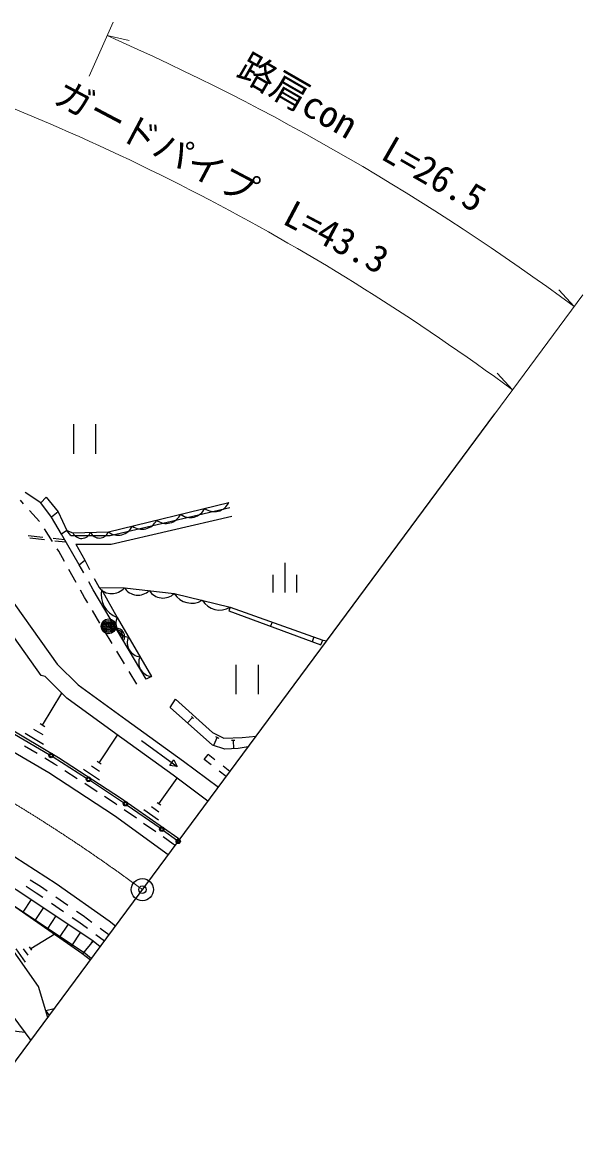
# Model space of a CAD drawing. Units: millimetres, scale not verified. Extents: x 40000 to 680000, y 20000 to 380000.
# Drawn here: x 456151 to 494025, y 260857 to 335549 of the extents above; entities that cross this region are included whole.
import ezdxf
from ezdxf.enums import TextEntityAlignment as Align

# ---------------------------------------------------------------- set-up
doc = ezdxf.new("R2010")
doc.units = ezdxf.units.MM
doc.header["$LTSCALE"] = 1000
doc.header["$PDMODE"] = 32
doc.header["$PDSIZE"] = 500
doc.linetypes.add('CHAIN', pattern=[18.5, 12, -1.5, 3.5, -1.5])
for name, color, linetype, lineweight in [('M-BGD', 7, 'Continuous', 25), ('M-BMK', 2, 'CHAIN', 13), ('M-BMK-OTRS', 5, 'Continuous', 25), ('M-BMK-SRVR', 3, 'Continuous', 25), ('M-STR-HTXT', 7, 'Continuous', 13), ('M-STR-STRC', 7, 'Continuous', 25)]:
    doc.layers.add(name, color=color, linetype=linetype, lineweight=lineweight)
doc.styles.add('ＭＳ ゴシック', font='')
doc.styles.get('ＭＳ ゴシック').set_extended_font_data('MS Gothic')

msp = doc.modelspace()

# ---------------------------------------------------------------- linework, layer by layer
at = {"layer": 'M-BGD'}
for p, q in [((459616, 308389), (459616, 306389)), ((461116, 308389), (461116, 306389)), ((456255, 303008), (456036, 303255)), ((457414, 303085), (456347, 303781)), ((457779, 303464), (457414, 303085)), ((457315, 301810), (456652, 302559)), ((458144, 302103), (457414, 303085)), ((458590, 302470), (458144, 302103)), ((458801, 300952), (458144, 302103)), ((458197, 300476), (457653, 301315)), ((459175, 301205), (458801, 300952)), ((459436, 300875), (459175, 301205)), ((452760, 300272), (458528, 292179)), ((456552, 300880), (457546, 300765)), ((456661, 300716), (457654, 300602)), ((458241, 300685), (459009, 300597)), ((458350, 300522), (459104, 300435)), ((460008, 298892), (458801, 300952)), ((459774, 300275), (460383, 299194)), ((458621, 299820), (458523, 299972)), ((459019, 299104), (458621, 299820)), ((457445, 291407), (451677, 299500)), ((460008, 298892), (460383, 299194)), ((460309, 298348), (460008, 298892)), ((460383, 299194), (460702, 298584)), ((473888, 299024), (473888, 297024)), ((459796, 297706), (459310, 298580)), ((473088, 298224), (473088, 297024)), ((474688, 298224), (474688, 297024)), ((460950, 297191), (460648, 297735)), ((461026, 297964), (461344, 297354)), ((460362, 296687), (460087, 297181)), ((460586, 296315), (460362, 296687)), ((464527, 291161), (460950, 297191)), ((461411, 294944), (460896, 295801)), ((470202, 296030), (470114, 295783)), ((470202, 296030), (476472, 293806)), ((462237, 293573), (461721, 294430)), ((473029, 295027), (472927, 294738)), ((475857, 294024), (475739, 293692)), ((476472, 293806), (476721, 293759)), ((463062, 292203), (462546, 293059)), ((470591, 292143), (470591, 290143)), ((472091, 292143), (472091, 290143)), ((457698, 291340), (457445, 291407)), ((463888, 290832), (463372, 291689)), ((464887, 291356), (464527, 291161)), ((457536, 288049), (458829, 290222)), ((467654, 288573), (467326, 288210)), ((467582, 288639), (467727, 288507)), ((457570, 287399), (456949, 287768)), ((457691, 287957), (457381, 288142)), ((457603, 286749), (456362, 287487)), ((461363, 285511), (462590, 287393)), ((464209, 287031), (466632, 285262)), ((469331, 287241), (469071, 286696)), ((469223, 287293), (469440, 287188)), ((470285, 287049), (470519, 287056)), ((470402, 287053), (470420, 286467)), ((457165, 286137), (456306, 286648)), ((468443, 285732), (468706, 286072)), ((469169, 285715), (468706, 286072)), ((458344, 285435), (457681, 285830)), ((458535, 285310), (458344, 285435)), ((461497, 285424), (461229, 285599)), ((466136, 285345), (466402, 285709)), ((466632, 285262), (466136, 285345)), ((466402, 285709), (466632, 285262)), ((468909, 285372), (468443, 285732)), ((459876, 284436), (459038, 284983)), ((461375, 284354), (460299, 285055)), ((461369, 284933), (460831, 285283)), ((469930, 284586), (469464, 284945)), ((470186, 284931), (469723, 285288)), ((461216, 283562), (460378, 284109)), ((465391, 282735), (466612, 284482)), ((462512, 282717), (461718, 283235)), ((462555, 282687), (462512, 282717)), ((463866, 281770), (463047, 282343)), ((465379, 282186), (464880, 282535)), ((465516, 282647), (465266, 282822)), ((465367, 281637), (464368, 282335)), ((465178, 280854), (464358, 281427)), ((466361, 280027), (465670, 280510)), ((466485, 279932), (466361, 280027)), ((457102, 276722), (456418, 277161)), ((457389, 277155), (456698, 277599)), ((457847, 276841), (457389, 277155)), ((457552, 276413), (457102, 276722)), ((459249, 275880), (458424, 276445)), ((455443, 275979), (460265, 272753)), ((456770, 276294), (456193, 275431)), ((457601, 275738), (457014, 274859)), ((458955, 275451), (458130, 276017)), ((458432, 275182), (457835, 274288)), ((459982, 274746), (459532, 275055)), ((460284, 275170), (459826, 275484)), ((460868, 274740), (460284, 275170)), ((459264, 274626), (458656, 273717)), ((460563, 274319), (459982, 274746)), ((462016, 273894), (461432, 274325)), ((456736, 272973), (458351, 273962)), ((460095, 274070), (459477, 273146)), ((460958, 273493), (460229, 272618)), ((460926, 273514), (460797, 273321)), ((461707, 273476), (461126, 273904)), ((456387, 272062), (455760, 272945)), ((456561, 272518), (456248, 272959)), ((456814, 272863), (456657, 273084)), ((460273, 272761), (460833, 272295)), ((458323, 268905), (457747, 268757)), ((456325, 267301), (454629, 267500))]:
    msp.add_line(p, q, dxfattribs=at)
for points in [[(457779, 303464), (458590, 302470), (459175, 301205)], [(459175, 301205), (459580, 301058), (461974, 301115), (470111, 303099)], [(459436, 300875), (462090, 300876), (470177, 302759)], [(459774, 300275), (462159, 300276), (470313, 302174)], [(461344, 297354), (463058, 297341), (466426, 296955), (470202, 296030)], [(461518, 297214), (462567, 295342), (464887, 291356)], [(470202, 296030), (470104, 295787), (476321, 293476), (476472, 293806)], [(466783, 280334), (466657, 280430), (462792, 283131), (458609, 285860), (455100, 287947), (450799, 290349), (448113, 291752), (445437, 293069), (443922, 293763)], [(458528, 292179), (459944, 290778), (463162, 288436), (467043, 285633), (469406, 283877)], [(468704, 282929), (466345, 284681), (462470, 287480), (459177, 289877), (457698, 291340)], [(471413, 286589), (470739, 286484), (469845, 286437), (469008, 286717), (466145, 289258), (466507, 289827)], [(466507, 289827), (469016, 287556), (469775, 287192), (471019, 287230), (471949, 287312)], [(449001, 280960), (451629, 279549), (455939, 276850), (460958, 273493), (461429, 273100)], [(449001, 280960), (451017, 278662), (455432, 275960), (460178, 272659), (460763, 272201)], [(457880, 268307), (457258, 270403), (454482, 274314), (451017, 278662)], [(449164, 276512), (453449, 271164), (456731, 266754)]]:
    msp.add_lwpolyline(points, dxfattribs=at)
for radius in [500, 409, 318, 227, 136, 45.5]:
    msp.add_circle((461987, 294731), radius, dxfattribs=at)
for centre, radius, start, end in [((467510, 303161), 1077, 232.64217, 334.76402), ((469137, 303558), 1077, 232.64217, 334.76402), ((464255, 302367), 1077, 232.64217, 334.76402), ((465882, 302764), 1077, 232.64217, 334.76402), ((460173, 301320), 648, 203.86839, 338.86239), ((461370, 301348), 648, 203.86839, 338.86239), ((462628, 301971), 1077, 232.64217, 334.76402), ((462206, 298065), 1118, 219.5319, 319.63491), ((463979, 297938), 1098, 212.9245, 313.9834), ((463123, 296883), 1638, 168.34439, 250.14345), ((465663, 297745), 1098, 212.9245, 313.9834), ((467603, 297676), 1381, 211.50558, 300.98732), ((469491, 297214), 1381, 211.50558, 300.98732), ((463419, 294948), 939, 155.21637, 265.18278), ((462509, 294040), 567, 328.75108, 92.6061), ((462509, 294040), 453, 336.71047, 84.64671), ((462509, 294040), 340, 352.33584, 69.02134), ((464192, 293620), 939, 155.21637, 265.18278), ((464965, 292291), 939, 155.21637, 265.18278)]:
    msp.add_arc(centre, radius, start, end, dxfattribs=at)
msp.add_open_spline([(457747, 268757), (457836, 268646), (457916, 268546), (457988, 268453)], degree=3, dxfattribs=at)
at = {"layer": 'M-BMK'}
msp.add_arc((395858, 184516), 115000, 53.49104, 82.14352, dxfattribs=at)
at = {"layer": 'M-BMK-OTRS'}
msp.add_line((440479, 244798), (488075, 309099), dxfattribs=at)
at = {"layer": 'M-BMK-SRVR'}
msp.add_circle((464277, 276949), 750, dxfattribs=at)
msp.add_point((464277, 276949), dxfattribs=at)
at = {"layer": 'M-STR-HTXT'}
for p, q in [((462295, 335549), (460684, 331888)), ((461892, 334634), (463386, 334305)), ((493430, 316333), (492403, 317467)), ((488075, 309099), (494025, 317137)), ((489265, 310707), (488238, 311840))]:
    msp.add_line(p, q, dxfattribs=at)
for radius, end in [(164000, 66.25633), (157000, 71.12689)]:
    msp.add_arc((395858, 184516), radius, 53.49104, end, dxfattribs=at)
at = {"layer": 'M-STR-STRC'}
for p, q in [((455647, 287453), (457984, 286081)), ((458240, 285925), (460509, 284484)), ((460760, 284321), (463009, 282833)), ((463257, 282664), (465464, 281120)), ((465707, 280945), (466574, 280304))]:
    msp.add_line(p, q, dxfattribs=at)
for points in [[(466024, 279309), (462390, 281932), (457945, 284841), (453166, 287642), (448120, 290307), (442891, 292757), (438944, 294356), (435905, 295467), (434741, 296007), (433951, 296718), (433489, 297533), (433423, 298473), (433688, 299482), (433999, 300012), (434971, 300805), (436193, 301463), (437517, 301967), (438978, 302427)], [(462459, 274492), (462020, 274829), (458441, 277333), (454233, 280043), (449493, 282795), (444829, 285251), (439527, 287635), (433597, 289879), (427771, 291758), (422224, 293248), (416206, 294502), (410430, 295475), (405118, 296179)]]:
    msp.add_lwpolyline(points, dxfattribs=at)
for centre, radius in [((458113, 286005), 150), ((458113, 286005), 120), ((458113, 286005), 100), ((460635, 284403), 150), ((460635, 284403), 120), ((460635, 284403), 100), ((463134, 282750), 150), ((463134, 282750), 120), ((463134, 282750), 100), ((465587, 281034), 150), ((465587, 281034), 120), ((465587, 281034), 100), ((466695, 280215), 150), ((466695, 280215), 120), ((466695, 280215), 100)]:
    msp.add_circle(centre, radius, dxfattribs=at)

# ---------------------------------------------------------------- texts
at = {"layer": 'M-STR-HTXT', "style": 'ＭＳ ゴシック'}
for s, rotation, p in [('路肩con\u3000L=26.5', 330.067, (478378, 326818)), ('ガードパイプ\u3000L=43.3', 332.135, (468963, 323829))]:
    msp.add_text(s, height=1833, rotation=rotation, dxfattribs=at).set_placement(p, align=Align.BOTTOM_CENTER)

doc.saveas('drawing.dxf')
